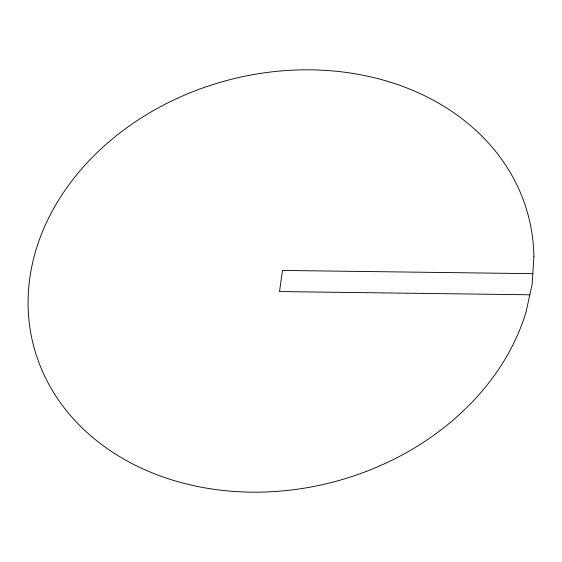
<?xml version="1.0" encoding="UTF-8"?>
<svg xmlns="http://www.w3.org/2000/svg" width="562" height="562" viewBox="0 0 562 562"><rect width="100%" height="100%" fill="white"/><g stroke="black" fill="none" stroke-linecap="round" stroke-linejoin="round"><path stroke-width="0.84" d="M532.818 273.666L282.496 270.441L279.504 291.559L529.826 294.783M533.9 256.644L532.144 284.232L526.095 311.769A255.78 207.715 -14.8 0 1 120.837 457.349A255.78 207.715 -14.8 0 1 171.277 101.174A255.78 207.715 -14.8 0 1 533.9 256.644"/></g></svg>
